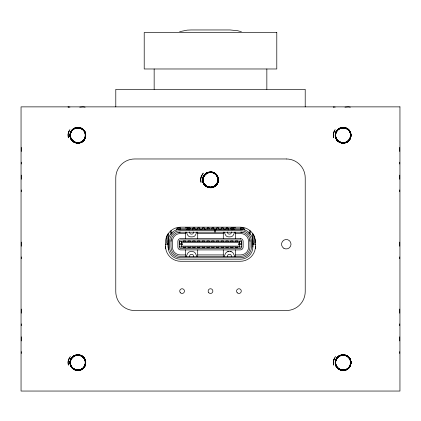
<?xml version="1.0" encoding="UTF-8"?>
<svg xmlns="http://www.w3.org/2000/svg" width="421" height="421" viewBox="0 0 421 421"><rect width="100%" height="100%" fill="white"/><g stroke="black" fill="none" stroke-linecap="round" stroke-linejoin="round"><path stroke-width="0.63" d="M399.729 151.481L399.729 147.371M399.729 179.225L399.729 175.115M399.729 246.206L399.729 242.096M399.729 313.187L399.729 309.077M399.729 340.931L399.729 336.821M21.271 162.18L21.271 164.001M21.271 189.924L21.271 191.744M21.271 256.905L21.271 258.726M21.271 323.886L21.271 325.707M21.271 351.63L21.271 353.451M21.271 147.371L21.271 151.481M21.271 175.115L21.271 179.225M21.271 242.096L21.271 246.206M21.271 309.077L21.271 313.187M21.271 336.821L21.271 340.931M201.333 176.373L200.706 179.051L201.006 182.335A9.825 9.825 0 0 1 201.006 177.283L203.075 173.426M69.349 357.824L68.086 361.934L68.391 365.154A9.825 9.825 0 0 1 68.391 360.102L70.375 356.345M334.579 357.824L333.316 361.934L333.621 365.154A9.825 9.825 0 0 1 333.621 360.102L335.605 356.345M193.56 231.997C194.018 234.892 189.092 234.892 189.55 231.997M189.55 256.447C189.092 253.553 194.018 253.553 193.56 256.447M231.45 231.997C231.908 234.892 226.982 234.892 227.44 231.997M227.44 256.447C226.982 253.553 231.908 253.553 231.45 256.447M69.155 130.789L68.118 134.231L68.391 137.814A9.825 9.825 0 0 1 68.391 132.762L69.939 129.515M334.385 130.789L333.348 134.231L333.621 137.814A9.825 9.825 0 0 1 333.621 132.762L335.169 129.515M68.391 132.762L68.86 131.731M68.391 360.102L68.86 359.071M201.006 177.283L201.475 176.252M333.621 132.762L334.09 131.731M333.621 360.102L334.09 359.071M181.183 247.064L181.656 246.117L181.656 242.328L181.183 241.38M239.817 247.064L239.344 246.117L239.344 242.328L239.817 241.38M201.512 175.852L202.038 174.883M202.301 174.399L203.327 173.099M83.737 140.23C91.694 130.515 73.512 121.369 70.402 133.525C67.755 145.85 88.2 145.682 85.31 133.415C87.031 151.255 60.156 140.204 73.922 128.7C90.526 121.943 87.731 150.813 72.733 140.993A7.689 7.689 0 0 1 72.733 129.584C65.787 135.262 74.359 146.861 81.827 141.888C89.747 137.672 83.605 124.627 75.306 128.047C66.718 130.636 70.196 144.635 79.001 142.893C87.894 142.04 87.273 127.705 78.343 127.616C69.423 126.637 67.155 140.882 75.938 142.724C84.495 145.424 89.499 131.894 81.242 128.373C73.375 124.058 65.834 136.351 73.243 141.414C80.116 147.182 89.915 136.599 83.637 130.189C78.017 123.19 66.344 131.657 71.249 139.172C75.396 147.129 88.499 141.098 85.147 132.773C82.627 124.121 68.539 127.563 70.281 136.404C71.138 145.334 85.547 144.65 85.563 135.678C86.458 126.753 72.196 124.611 70.433 133.41C67.807 141.988 81.385 146.871 84.826 138.588C89.073 130.684 76.717 123.242 71.717 130.699C66.013 137.625 76.685 147.329 83.037 140.993A7.689 7.689 0 0 0 83.037 129.584C91.783 137.641 76.664 149.329 71.07 138.841C65.765 129.458 82.284 122.579 85.21 132.952C82.732 123.737 67.765 127.9 70.407 137.078C72.065 145.898 86.352 143.929 85.568 134.994C85.61 125.105 69.428 125.7 70.202 135.557C70.075 144.529 84.468 145.44 85.474 136.525C87.473 126.884 71.591 124.2 70.312 133.962C68.328 142.714 82.227 146.582 85.053 138.067C88.705 129.873 75.833 123.364 71.396 131.163C66.218 138.488 77.575 147.387 83.442 140.598M83.737 367.57C91.694 357.855 73.512 348.709 70.402 360.865C67.755 373.19 88.2 373.022 85.31 360.755C87.031 378.595 60.156 367.544 73.922 356.04C90.526 349.283 87.731 378.153 72.733 368.333A7.689 7.689 0 0 1 72.733 356.924C65.787 362.602 74.359 374.201 81.827 369.228C89.747 365.012 83.605 351.967 75.306 355.387C66.718 357.976 70.196 371.975 79.001 370.233C87.894 369.38 87.273 355.045 78.343 354.956C69.423 353.977 67.155 368.222 75.938 370.064C84.495 372.764 89.499 359.234 81.242 355.713C73.375 351.398 65.834 363.691 73.243 368.754C80.116 374.522 89.915 363.939 83.637 357.529C78.017 350.53 66.344 358.997 71.249 366.512C75.396 374.469 88.499 368.438 85.147 360.113C82.627 351.461 68.539 354.903 70.281 363.744C71.138 372.674 85.547 371.99 85.563 363.018C86.458 354.093 72.196 351.951 70.433 360.75C67.807 369.328 81.385 374.211 84.826 365.928C89.073 358.024 76.717 350.582 71.717 358.039C66.013 364.965 76.685 374.669 83.037 368.333A7.689 7.689 0 0 0 83.037 356.924C91.783 364.981 76.664 376.669 71.07 366.181C65.765 356.798 82.284 349.919 85.21 360.292C82.732 351.077 67.765 355.24 70.407 364.418C72.065 373.238 86.352 371.269 85.568 362.334C85.61 352.445 69.428 353.04 70.202 362.897C70.075 371.869 84.468 372.78 85.474 363.865C87.473 354.224 71.591 351.54 70.312 361.302C68.328 370.054 82.227 373.922 85.053 365.407C88.705 357.213 75.833 350.704 71.396 358.503C66.218 365.828 77.575 374.727 83.442 367.938M348.967 140.23C356.924 130.515 338.742 121.369 335.632 133.525C332.985 145.85 353.43 145.682 350.54 133.415C352.261 151.255 325.386 140.204 339.152 128.7C355.756 121.943 352.961 150.813 337.963 140.993A7.689 7.689 0 0 1 337.963 129.584C331.017 135.262 339.589 146.861 347.057 141.888C354.977 137.672 348.835 124.627 340.536 128.047C331.948 130.636 335.426 144.635 344.231 142.893C353.124 142.04 352.503 127.705 343.573 127.616C334.653 126.637 332.385 140.882 341.168 142.724C349.725 145.424 354.729 131.894 346.472 128.373C338.605 124.058 331.064 136.351 338.473 141.414C345.346 147.182 355.145 136.599 348.867 130.189C343.247 123.19 331.574 131.657 336.479 139.172C340.626 147.129 353.729 141.098 350.377 132.773C347.857 124.121 333.769 127.563 335.511 136.404C336.368 145.334 350.777 144.65 350.793 135.678C351.688 126.753 337.426 124.611 335.663 133.41C333.037 141.988 346.615 146.871 350.056 138.588C354.303 130.684 341.947 123.242 336.947 130.699C331.243 137.625 341.915 147.329 348.267 140.993A7.689 7.689 0 0 0 348.267 129.584C357.013 137.641 341.894 149.329 336.3 138.841C330.995 129.458 347.514 122.579 350.44 132.952C347.962 123.737 332.995 127.9 335.637 137.078C337.295 145.898 351.582 143.929 350.798 134.994C350.84 125.105 334.658 125.7 335.432 135.557C335.305 144.529 349.698 145.44 350.704 136.525C352.703 126.884 336.821 124.2 335.542 133.962C333.558 142.714 347.457 146.582 350.283 138.067C353.935 129.873 341.063 123.364 336.626 131.163C331.448 138.488 342.805 147.387 348.672 140.598M348.967 367.57C356.924 357.855 338.742 348.709 335.632 360.865C332.985 373.19 353.43 373.022 350.54 360.755C352.261 378.595 325.386 367.544 339.152 356.04C355.756 349.283 352.961 378.153 337.963 368.333A7.689 7.689 0 0 1 337.963 356.924C331.017 362.602 339.589 374.201 347.057 369.228C354.977 365.012 348.835 351.967 340.536 355.387C331.948 357.976 335.426 371.975 344.231 370.233C353.124 369.38 352.503 355.045 343.573 354.956C334.653 353.977 332.385 368.222 341.168 370.064C349.725 372.764 354.729 359.234 346.472 355.713C338.605 351.398 331.064 363.691 338.473 368.754C345.346 374.522 355.145 363.939 348.867 357.529C343.247 350.53 331.574 358.997 336.479 366.512C340.626 374.469 353.729 368.438 350.377 360.113C347.857 351.461 333.769 354.903 335.511 363.744C336.368 372.674 350.777 371.99 350.793 363.018C351.688 354.093 337.426 351.951 335.663 360.75C333.037 369.328 346.615 374.211 350.056 365.928C354.303 358.024 341.947 350.582 336.947 358.039C331.243 364.965 341.915 374.669 348.267 368.333A7.689 7.689 0 0 0 348.267 356.924C357.013 364.981 341.894 376.669 336.3 366.181C330.995 356.798 347.514 349.919 350.44 360.292C347.962 351.077 332.995 355.24 335.637 364.418C337.295 373.238 351.582 371.269 350.798 362.334C350.84 352.445 334.658 353.04 335.432 362.897C335.305 371.869 349.698 372.78 350.704 363.865C352.703 354.224 336.821 351.54 335.542 361.302C333.558 370.054 347.457 373.922 350.283 365.407C353.935 357.213 341.063 350.704 336.626 358.503C331.448 365.828 342.805 374.727 348.672 367.938M179.288 242.328L180.235 241.38L240.765 241.38L241.712 242.328M241.712 246.117L240.765 247.064L180.235 247.064L179.288 246.117M68.065 107.018L69.939 107.092M335.169 107.092L333.295 107.018L333.553 107.166M81.358 142.477L82.253 141.798M213.973 186.998L214.868 186.319M346.588 142.477L347.483 141.798M81.358 369.817L82.253 369.138M346.588 369.817L347.483 369.138M253.032 244.164L254.058 243.485L254.426 242.638L254.452 235.918M219.499 229.577L220.92 229.256A3.315 3.315 0 0 0 219.262 229.698M179.641 31.68L187.129 30.149L191.013 29.954L230.045 29.954L237.655 30.728L241.359 31.68M178.388 229.403L242.612 229.403M178.83 232.213L242.17 232.213M196.881 232.097L195.618 234.65A3.315 3.315 0 0 1 193.302 236.734A11.072 11.072 0 0 1 190.608 236.834A3.315 3.315 0 0 1 187.492 234.65L186.229 232.097M234.771 232.097L233.508 234.65A3.315 3.315 0 0 1 230.392 236.834A11.072 11.072 0 0 1 227.698 236.734A3.315 3.315 0 0 1 225.382 234.65L224.119 232.097M186.229 256.347L187.492 253.795A3.315 3.315 0 0 1 189.808 251.711A11.072 11.072 0 0 1 192.502 251.611A3.315 3.315 0 0 1 195.618 253.795L196.881 256.347M224.119 256.347L225.382 253.795A3.315 3.315 0 0 1 228.498 251.611M79.737 107.166L83.037 106.871L85.116 107.166M344.967 107.166L348.267 106.871L350.346 107.166M185.398 227.835L187.671 227.835L187.671 228.64M235.602 227.835L233.329 227.835L233.329 228.64M214.231 229.729L215.531 229.729M214.763 230.676L180.283 230.676A10.704 10.704 0 0 0 169.579 241.38L169.579 247.064A10.704 10.704 0 0 0 180.283 257.768L240.717 257.768A10.704 10.704 0 0 0 251.421 247.064L251.421 241.38A10.704 10.704 0 0 0 240.717 230.676L215.236 230.676M170.573 232.097L171.757 232.097M249.243 232.097L250.427 232.097M171 232.95L172.263 232.95M248.737 232.95L250 232.95M185.398 233.518L180.283 233.518A7.862 7.862 0 0 0 172.421 241.38L172.421 247.064A7.862 7.862 0 0 0 180.283 254.926L185.398 254.926M197.712 233.518L223.288 233.518M235.602 233.518L240.717 233.518A7.862 7.862 0 0 1 248.579 241.38L248.579 247.064A7.862 7.862 0 0 1 240.717 254.926L235.602 254.926M181.656 242.328L239.344 242.328M179.288 243.748L182.603 243.748L182.603 244.696L179.288 244.696M241.712 243.748L238.397 243.748L238.397 244.696L241.712 244.696M165.274 244.222L168.284 244.222M252.716 244.222L255.726 244.222M181.656 246.117L239.344 246.117M197.712 254.926L223.288 254.926M234.771 256.347L233.508 253.795A3.315 3.315 0 0 0 230.392 251.611M399.729 164.001L399.729 162.18M399.729 191.744L399.729 189.924M399.729 258.726L399.729 256.905M399.729 325.707L399.729 323.886M399.729 353.451L399.729 351.63M68.323 107.166L68.097 106.871M201.501 229.577L200.107 229.256A3.315 3.315 0 0 1 201.738 229.698M167.968 244.164L166.942 243.485L166.574 242.638L166.548 235.918M216.536 175.052L215.652 174.105C223.793 180.935 211.116 193.113 204.611 184.751C197.723 177.183 210.984 166.774 216.694 175.257C223.083 183.251 209.179 192.786 204.022 183.951C198.586 176.278 211.005 167.395 216.51 175.015C223.209 182.746 209.7 192.829 204.196 184.203C198.007 176.057 212.137 166.869 217.078 175.831C222.704 184.319 208.121 192.592 203.717 183.419C198.907 175.341 211.989 167.474 216.873 175.51L216.536 175.052C225.24 194.876 190.924 187.619 206.906 173.015C227.924 168.011 214.726 200.422 203.18 182.161C201.938 160.548 231.571 179.32 211.5 187.429C190.013 184.761 213.81 158.996 218.178 180.199L218.052 178.372C220.309 187.877 204.659 191.087 202.99 181.462C200.391 171.568 216.962 168.479 218.099 178.646C220.057 188.687 203.322 190.702 202.843 180.483C201.575 171.163 216.694 169.037 218.046 178.341C220.404 188.298 203.764 190.976 202.875 180.788C201.164 170.742 217.852 169.084 218.167 179.257C219.32 189.418 202.475 190.092 202.811 179.867C202.29 170.479 217.531 169.563 218.141 178.946M305.209 106.871L305.209 89.347L115.791 89.347L115.791 106.871M266.846 68.981L266.846 89.347M253.032 234.055L253.032 244.217M252.842 233.718L252.842 243.464M252.842 243.748L252.842 247.059A12.125 12.125 0 0 1 240.717 259.189L180.283 259.189A12.125 12.125 0 0 1 168.158 247.064L168.158 243.748M250 230.387L250 234.371M250 239.596L250 247.064A9.283 9.283 0 0 1 240.717 256.347L180.283 256.347A9.283 9.283 0 0 1 171 247.064L171 239.596M244.601 230.061L244.601 228.782L176.399 228.782L176.399 230.061M243.18 228.971L243.18 227.835L240.907 227.835L240.907 228.64M240.717 227.835L240.717 228.64M237.733 241.38L237.733 240.907L235.365 240.907L235.365 241.38M237.733 247.064L237.733 247.537L235.365 247.537L235.365 247.064M235.602 232.097L235.602 238.539M235.602 249.906L235.602 256.347M233.139 228.64L233.139 227.835L230.866 227.835L230.866 228.971M232.997 241.38L232.997 240.907L230.629 240.907L230.629 241.38M232.997 247.064L232.997 247.537L230.629 247.537L230.629 247.064M232.045 228.782L232.045 229.887M228.256 228.782L228.256 229.887M228.261 241.38L228.261 240.907L225.893 240.907L225.893 241.38M228.261 247.064L228.261 247.537L225.893 247.537L225.893 247.064M228.024 228.971L228.024 227.835L226.13 227.835L226.13 228.971M223.525 241.38L223.525 240.907L221.157 240.907L221.157 241.38M223.525 247.064L223.525 247.537L221.157 247.537L221.157 247.064M223.288 228.971L223.288 227.835L221.393 227.835L221.393 228.971M223.288 232.097L223.288 238.539M223.288 249.906L223.288 256.347M218.788 241.38L218.788 240.907L216.42 240.907L216.42 241.38M218.788 247.064L218.788 247.537L216.42 247.537L216.42 247.064M218.552 228.971L218.552 227.835L216.657 227.835L216.657 228.971M216.184 229.256L216.184 229.729M215.236 229.256L215.236 232.097M214.763 229.256L214.763 232.097M214.052 241.38L214.052 240.907L211.684 240.907L211.684 241.38M214.052 247.064L214.052 247.537L211.684 247.537L211.684 247.064M213.815 228.971L213.815 227.835L211.921 227.835L211.921 228.971M209.316 241.38L209.316 240.907L206.948 240.907L206.948 241.38M209.316 247.064L209.316 247.537L206.948 247.537L206.948 247.064M209.079 228.971L209.079 227.835L207.185 227.835L207.185 228.971M205.764 229.256L205.764 229.729M205.29 229.256L205.29 229.729M204.58 241.38L204.58 240.907L202.212 240.907L202.212 241.38M204.58 247.064L204.58 247.537L202.212 247.537L202.212 247.064M204.343 228.971L204.343 227.835L202.448 227.835L202.448 228.971M204.343 229.256L204.343 229.729M199.843 241.38L199.843 240.907L197.475 240.907L197.475 241.38M199.843 247.064L199.843 247.537L197.475 247.537L197.475 247.064M199.607 228.971L199.607 227.835L197.712 227.835L197.712 228.971M197.712 232.097L197.712 238.539M197.712 249.906L197.712 256.347M195.107 241.38L195.107 240.907L192.739 240.907L192.739 241.38M195.107 247.064L195.107 247.537L192.739 247.537L192.739 247.064M194.87 228.971L194.87 227.835L192.976 227.835L192.976 228.971M192.744 228.782L192.744 229.887M190.371 241.38L190.371 240.907L188.003 240.907L188.003 241.38M190.371 247.064L190.371 247.537L188.003 247.537L188.003 247.064M190.134 228.971L190.134 227.835L187.861 227.835L187.861 228.64M188.955 228.782L188.955 229.887M185.635 241.38L185.635 240.907L183.267 240.907L183.267 241.38M185.635 247.064L185.635 247.537L183.267 247.537L183.267 247.064M185.398 232.097L185.398 238.539M185.398 249.906L185.398 256.347M180.283 227.835L180.283 228.64M180.093 228.64L180.093 227.835L177.82 227.835L177.82 228.971M171 230.387L171 234.371M168.158 233.718L168.158 243.464M167.968 234.055L167.968 244.217M154.154 68.981L154.154 89.347M255.494 246.117A15.156 15.156 0 0 1 240.338 261.273L180.662 261.273A15.156 15.156 0 0 1 165.506 246.117M255.494 242.328A15.156 15.156 0 0 0 240.338 227.172L180.662 227.172A15.156 15.156 0 0 0 165.506 242.328A36.859 36.859 0 0 0 165.737 248.748M255.263 239.696A36.859 36.859 0 0 1 255.263 248.748M168.389 249.427A41.074 41.074 0 0 1 168.389 239.017M168.158 241.38A12.125 12.125 0 0 1 180.283 229.256M186.229 229.256A3.315 3.315 0 0 1 187.787 229.645M195.323 229.645A3.315 3.315 0 0 1 196.881 229.256M171 241.38A9.283 9.283 0 0 1 180.283 232.097M227.698 251.711A11.072 11.072 0 0 1 231.192 251.711M233.213 229.645A3.315 3.315 0 0 1 234.771 229.256M224.119 229.256A3.315 3.315 0 0 1 225.677 229.645M252.611 239.017A41.074 41.074 0 0 1 252.842 247.064M240.717 229.256A12.125 12.125 0 0 1 252.842 241.38M240.717 232.097A9.283 9.283 0 0 1 250 241.38M218.173 179.325C214.963 199.344 190.587 177.599 210.111 172.131A7.689 7.689 0 0 1 215.652 185.514C208.984 192.144 198.17 181.362 204.78 174.673C210.211 167.963 221.609 175.683 217.394 183.214C213.947 191.197 200.796 186.698 202.969 178.278C204.259 169.705 218.073 170.647 218.173 179.325M276.792 32.512L144.208 32.512L144.208 68.981L276.792 68.981L276.792 32.512M399.95 106.871L21.05 106.871L21.05 391.046L399.95 391.046L399.95 106.871M286.28 158.97L134.72 158.97A18.945 18.945 0 0 0 115.775 177.915L115.775 291.585A18.945 18.945 0 0 0 134.72 310.53L286.28 310.53A18.945 18.945 0 0 0 305.225 291.585L305.225 177.915A18.945 18.945 0 0 0 286.28 158.97M240.291 238.539L180.709 238.539A2.842 2.842 0 0 0 177.867 241.38L177.867 247.064A2.842 2.842 0 0 0 180.709 249.906L240.291 249.906A2.842 2.842 0 0 0 243.133 247.064L243.133 241.38A2.842 2.842 0 0 0 240.291 238.539M240.291 239.959L180.709 239.959A1.421 1.421 0 0 0 179.288 241.38L179.288 247.064A1.421 1.421 0 0 0 180.709 248.485L240.291 248.485A1.421 1.421 0 0 0 241.712 247.064L241.712 241.38A1.421 1.421 0 0 0 240.291 239.959M237.244 292.784A2.368 2.368 0 0 0 241.207 291.721A2.368 2.368 0 0 0 238.307 288.822A2.368 2.368 0 0 0 237.244 292.784M208.827 292.784A2.368 2.368 0 0 0 212.789 291.721A2.368 2.368 0 0 0 209.89 288.822A2.368 2.368 0 0 0 208.827 292.784M180.409 292.784A2.368 2.368 0 0 0 184.372 291.721A2.368 2.368 0 0 0 181.472 288.822A2.368 2.368 0 0 0 180.409 292.784M283.912 248.322A4.736 4.736 0 0 0 291.016 244.222A4.736 4.736 0 0 0 283.912 240.123A4.736 4.736 0 0 0 283.912 248.322"/></g></svg>
